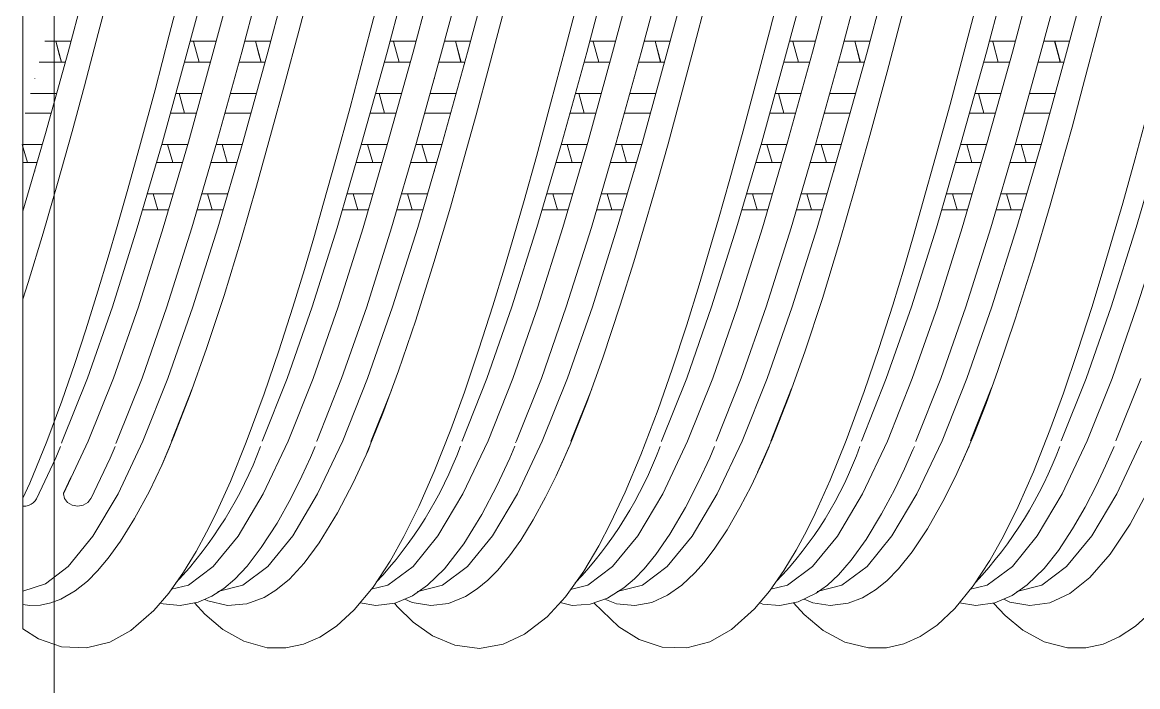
# Model space of a CAD drawing. Header units: millimetres. Extents: x 4229 to 8429, y -1187 to 1783.
# Drawn here: x 5904.65 to 5944.64, y -374.26 to -350.42 of the extents above; entities that cross this region are included whole.
import ezdxf

# ---------------------------------------------------------------- set-up
doc = ezdxf.new("R2010")
doc.units = ezdxf.units.MM

msp = doc.modelspace()

# ---------------------------------------------------------------- linework, layer by layer
at = {"lineweight": 5}
for p, q in [((5905.79, -265.52), (5905.79, -353.149)), ((5905.79, -353.149), (5905.79, -412.695))]:
    msp.add_line(p, q, dxfattribs=at)
at = {"linetype": 'Continuous', "lineweight": 5}
for p, q in [((5904.674, -344.746), (5904.674, -357.202)), ((5907.181, -348.156), (5906.29, -351.498)), ((5911.458, -348.156), (5910.566, -351.498)), ((5912.389, -348.156), (5911.497, -351.498)), ((5913.412, -348.156), (5912.521, -351.498)), ((5914.347, -348.151), (5913.455, -351.494)), ((5918.623, -348.151), (5917.732, -351.494)), ((5919.554, -348.151), (5918.663, -351.494)), ((5920.578, -348.151), (5919.686, -351.494)), ((5921.513, -348.146), (5920.61, -351.503)), ((5925.789, -348.146), (5924.886, -351.503)), ((5926.72, -348.146), (5925.817, -351.503)), ((5927.743, -348.146), (5926.84, -351.503)), ((5928.667, -348.156), (5927.775, -351.498)), ((5932.943, -348.156), (5932.052, -351.498)), ((5933.874, -348.156), (5932.983, -351.498)), ((5934.897, -348.156), (5934.006, -351.498)), ((5935.832, -348.151), (5934.941, -351.494)), ((5940.109, -348.151), (5939.218, -351.494)), ((5941.04, -348.151), (5940.149, -351.494)), ((5942.063, -348.151), (5941.172, -351.494)), ((5942.998, -348.146), (5942.095, -351.503)), ((5915.099, -348.669), (5914.563, -350.74)), ((5943.797, -348.479), (5943.254, -350.559)), ((5907.91, -348.758), (5907.374, -350.824)), ((5909.92, -350.884), (5910.424, -348.934)), ((5916.933, -351.475), (5917.448, -349.494)), ((5924.124, -351.342), (5924.646, -349.347)), ((5929.228, -349.405), (5928.703, -351.426)), ((5931.437, -350.765), (5931.843, -349.193)), ((5938.445, -351.373), (5938.959, -349.395)), ((5936.364, -349.529), (5935.661, -352.204)), ((5921.912, -350.012), (5921.388, -351.994)), ((5943.254, -350.559), (5942.741, -352.493)), ((5905.462, -351.1), (5906.387, -351.1)), ((5905.463, -351.1), (5906.391, -351.1)), ((5905.849, -351.1), (5905.976, -351.578)), ((5905.853, -351.1), (5906.058, -351.85)), ((5907.374, -350.824), (5906.883, -352.696)), ((5909.41, -352.843), (5909.92, -350.884)), ((5910.669, -351.1), (5911.599, -351.1)), ((5910.802, -351.159), (5910.786, -351.1)), ((5912.623, -351.1), (5913.548, -351.1)), ((5912.624, -351.1), (5913.552, -351.1)), ((5913.01, -351.1), (5913.137, -351.578)), ((5913.014, -351.1), (5913.219, -351.85)), ((5914.563, -350.74), (5914.054, -352.658)), ((5917.837, -351.1), (5918.767, -351.1)), ((5917.97, -351.159), (5917.955, -351.1)), ((5919.792, -351.1), (5920.72, -351.1)), ((5919.792, -351.1), (5920.716, -351.1)), ((5920.179, -351.1), (5920.306, -351.578)), ((5920.183, -351.1), (5920.387, -351.85)), ((5924.995, -351.1), (5925.925, -351.1)), ((5925.128, -351.159), (5925.112, -351.1)), ((5926.949, -351.1), (5927.874, -351.1)), ((5926.95, -351.1), (5927.878, -351.1)), ((5927.336, -351.1), (5927.463, -351.578)), ((5927.34, -351.1), (5927.545, -351.85)), ((5931.027, -352.342), (5931.437, -350.765)), ((5932.154, -351.1), (5933.084, -351.1)), ((5932.287, -351.159), (5932.272, -351.1)), ((5934.109, -351.1), (5935.033, -351.1)), ((5934.11, -351.1), (5935.038, -351.1)), ((5934.496, -351.1), (5934.623, -351.578)), ((5934.5, -351.1), (5934.705, -351.85)), ((5939.322, -351.1), (5940.252, -351.1)), ((5939.455, -351.159), (5939.44, -351.1)), ((5941.277, -351.1), (5942.205, -351.1)), ((5941.277, -351.1), (5942.201, -351.1)), ((5941.664, -351.1), (5941.791, -351.578)), ((5941.668, -351.1), (5941.872, -351.85)), ((5906.29, -351.498), (5905.488, -354.411)), ((5910.566, -351.498), (5909.675, -354.725)), ((5911.497, -351.498), (5910.606, -354.725)), ((5910.992, -351.85), (5910.802, -351.159)), ((5912.521, -351.498), (5911.629, -354.725)), ((5913.455, -351.494), (5912.552, -354.734)), ((5916.401, -353.473), (5916.933, -351.475)), ((5917.732, -351.494), (5916.829, -354.734)), ((5918.663, -351.494), (5917.76, -354.734)), ((5918.16, -351.85), (5917.97, -351.159)), ((5919.686, -351.494), (5918.783, -354.734)), ((5920.61, -351.503), (5919.718, -354.73)), ((5923.593, -353.345), (5924.124, -351.342)), ((5924.886, -351.503), (5923.995, -354.73)), ((5925.817, -351.503), (5924.926, -354.73)), ((5925.318, -351.85), (5925.128, -351.159)), ((5926.84, -351.503), (5925.949, -354.73)), ((5927.775, -351.498), (5926.884, -354.725)), ((5928.703, -351.426), (5928.23, -353.213)), ((5932.052, -351.498), (5931.161, -354.725)), ((5932.983, -351.498), (5932.092, -354.725)), ((5932.477, -351.85), (5932.287, -351.159)), ((5934.006, -351.498), (5933.115, -354.725)), ((5934.941, -351.494), (5934.038, -354.734)), ((5937.914, -353.368), (5938.445, -351.373)), ((5939.218, -351.494), (5938.315, -354.734)), ((5940.149, -351.494), (5939.246, -354.734)), ((5939.645, -351.85), (5939.455, -351.159)), ((5941.172, -351.494), (5940.269, -354.734)), ((5942.095, -351.503), (5941.204, -354.73)), ((5906.186, -351.85), (5905.259, -351.85)), ((5906.181, -351.85), (5905.26, -351.85)), ((5905.976, -351.578), (5906.051, -351.85)), ((5911.392, -351.85), (5910.465, -351.85)), ((5913.347, -351.85), (5912.42, -351.85)), ((5913.342, -351.85), (5912.421, -351.85)), ((5913.137, -351.578), (5913.212, -351.85)), ((5918.561, -351.85), (5917.634, -351.85)), ((5920.516, -351.85), (5919.588, -351.85)), ((5920.51, -351.85), (5919.59, -351.85)), ((5920.306, -351.578), (5920.38, -351.85)), ((5925.718, -351.85), (5924.791, -351.85)), ((5927.673, -351.85), (5926.746, -351.85)), ((5927.668, -351.85), (5926.747, -351.85)), ((5927.463, -351.578), (5927.538, -351.85)), ((5932.878, -351.85), (5931.951, -351.85)), ((5934.833, -351.85), (5933.905, -351.85)), ((5934.828, -351.85), (5933.907, -351.85)), ((5934.623, -351.578), (5934.697, -351.85)), ((5940.046, -351.85), (5939.119, -351.85)), ((5942.001, -351.85), (5941.073, -351.85)), ((5941.995, -351.85), (5941.075, -351.85)), ((5941.791, -351.578), (5941.865, -351.85)), ((5921.388, -351.994), (5920.921, -353.736)), ((5935.661, -352.204), (5935.041, -354.485)), ((5905.097, -352.44), (5905.097, -352.43)), ((5906.883, -352.696), (5906.437, -354.343)), ((5912.258, -352.44), (5912.258, -352.43)), ((5914.054, -352.658), (5913.591, -354.356)), ((5919.426, -352.44), (5919.426, -352.43)), ((5926.584, -352.44), (5926.584, -352.43)), ((5930.502, -354.311), (5931.027, -352.342)), ((5933.744, -352.44), (5933.744, -352.43)), ((5940.911, -352.44), (5940.911, -352.43)), ((5942.741, -352.493), (5942.287, -354.178)), ((5904.948, -352.975), (5905.879, -352.975)), ((5905.097, -352.975), (5905.872, -352.975)), ((5908.893, -354.764), (5909.41, -352.843)), ((5910.155, -352.975), (5911.082, -352.975)), ((5910.276, -352.975), (5910.468, -353.678)), ((5912.109, -352.975), (5913.04, -352.975)), ((5912.258, -352.975), (5913.033, -352.975)), ((5917.323, -352.975), (5918.25, -352.975)), ((5917.444, -352.975), (5917.636, -353.678)), ((5919.278, -352.975), (5920.208, -352.975)), ((5919.426, -352.975), (5920.201, -352.975)), ((5924.481, -352.975), (5925.408, -352.975)), ((5924.602, -352.975), (5924.794, -353.678)), ((5926.435, -352.975), (5927.366, -352.975)), ((5926.584, -352.975), (5927.359, -352.975)), ((5931.64, -352.975), (5932.568, -352.975)), ((5931.761, -352.975), (5931.953, -353.678)), ((5933.595, -352.975), (5934.525, -352.975)), ((5933.744, -352.975), (5934.518, -352.975)), ((5938.808, -352.975), (5939.735, -352.975)), ((5938.929, -352.975), (5939.121, -353.678)), ((5940.763, -352.975), (5941.693, -352.975)), ((5940.911, -352.975), (5941.686, -352.975)), ((5915.888, -355.349), (5916.401, -353.473)), ((5923.084, -355.237), (5923.593, -353.345)), ((5928.23, -353.213), (5927.803, -354.777)), ((5937.397, -355.264), (5937.914, -353.368)), ((5944.538, -355.356), (5945.04, -353.491)), ((5905.687, -353.678), (5904.753, -353.678)), ((5905.679, -353.678), (5905.097, -353.678)), ((5910.888, -353.678), (5909.96, -353.678)), ((5912.848, -353.678), (5911.914, -353.678)), ((5912.84, -353.678), (5912.258, -353.678)), ((5918.057, -353.678), (5917.128, -353.678)), ((5920.016, -353.678), (5919.082, -353.678)), ((5920.008, -353.678), (5919.426, -353.678)), ((5920.921, -353.736), (5920.511, -355.241)), ((5925.214, -353.678), (5924.286, -353.678)), ((5927.174, -353.678), (5926.24, -353.678)), ((5927.166, -353.678), (5926.584, -353.678)), ((5932.374, -353.678), (5931.445, -353.678)), ((5934.333, -353.678), (5933.399, -353.678)), ((5934.326, -353.678), (5933.744, -353.678)), ((5939.542, -353.678), (5938.613, -353.678)), ((5941.501, -353.678), (5940.567, -353.678)), ((5941.493, -353.678), (5940.911, -353.678)), ((5930.022, -356.05), (5930.502, -354.311)), ((5942.287, -354.178), (5941.891, -355.622)), ((5905.488, -354.411), (5904.674, -357.202)), ((5906.437, -354.343), (5905.915, -356.21)), ((5913.591, -354.356), (5913.048, -356.298)), ((5935.041, -354.485), (5934.506, -356.394)), ((5904.832, -355.447), (5904.651, -354.803)), ((5904.674, -354.803), (5905.366, -354.803)), ((5905.097, -354.803), (5905.359, -354.803)), ((5908.436, -356.405), (5908.893, -354.764)), ((5909.675, -354.725), (5908.772, -357.795)), ((5909.647, -354.803), (5910.571, -354.803)), ((5910.606, -354.725), (5909.703, -357.795)), ((5910.045, -355.447), (5909.86, -354.803)), ((5911.629, -354.725), (5910.726, -357.795)), ((5911.601, -354.803), (5912.527, -354.803)), ((5912.552, -354.734), (5911.661, -357.791)), ((5911.993, -355.447), (5911.812, -354.803)), ((5912.258, -354.803), (5912.52, -354.803)), ((5916.829, -354.734), (5915.938, -357.791)), ((5916.816, -354.803), (5917.739, -354.803)), ((5917.76, -354.734), (5916.869, -357.791)), ((5917.213, -355.447), (5917.028, -354.803)), ((5918.783, -354.734), (5917.892, -357.791)), ((5918.769, -354.803), (5919.695, -354.803)), ((5919.718, -354.73), (5918.827, -357.786)), ((5919.162, -355.447), (5918.981, -354.803)), ((5919.426, -354.803), (5919.688, -354.803)), ((5923.995, -354.73), (5923.103, -357.786)), ((5923.973, -354.803), (5924.897, -354.803)), ((5924.926, -354.73), (5924.034, -357.786)), ((5924.371, -355.447), (5924.186, -354.803)), ((5925.949, -354.73), (5925.058, -357.786)), ((5925.927, -354.803), (5926.853, -354.803)), ((5926.884, -354.725), (5925.981, -357.795)), ((5926.319, -355.447), (5926.138, -354.803)), ((5926.584, -354.803), (5926.846, -354.803)), ((5927.803, -354.777), (5927.423, -356.132)), ((5931.161, -354.725), (5930.258, -357.795)), ((5931.133, -354.803), (5932.056, -354.803)), ((5932.092, -354.725), (5931.189, -357.795)), ((5931.531, -355.447), (5931.345, -354.803)), ((5933.115, -354.725), (5932.212, -357.795)), ((5933.086, -354.803), (5934.012, -354.803)), ((5934.038, -354.734), (5933.147, -357.791)), ((5933.479, -355.447), (5933.298, -354.803)), ((5933.744, -354.803), (5934.005, -354.803)), ((5938.315, -354.734), (5937.423, -357.791)), ((5938.301, -354.803), (5939.224, -354.803)), ((5939.246, -354.734), (5938.354, -357.791)), ((5938.698, -355.447), (5938.513, -354.803)), ((5940.269, -354.734), (5939.377, -357.791)), ((5940.254, -354.803), (5941.18, -354.803)), ((5941.204, -354.73), (5940.312, -357.786)), ((5940.647, -355.447), (5940.466, -354.803)), ((5940.911, -354.803), (5941.173, -354.803)), ((5945.48, -354.73), (5944.589, -357.786)), ((5905.179, -355.447), (5904.674, -355.447)), ((5905.174, -355.447), (5905.097, -355.447)), ((5910.385, -355.447), (5909.468, -355.447)), ((5912.34, -355.447), (5911.422, -355.447)), ((5912.335, -355.447), (5912.258, -355.447)), ((5915.454, -356.904), (5915.888, -355.349)), ((5917.553, -355.447), (5916.637, -355.447)), ((5919.508, -355.447), (5918.59, -355.447)), ((5919.504, -355.447), (5919.426, -355.447)), ((5920.511, -355.241), (5919.999, -357.056)), ((5922.647, -356.816), (5923.084, -355.237)), ((5924.711, -355.447), (5923.795, -355.447)), ((5926.666, -355.447), (5925.748, -355.447)), ((5926.661, -355.447), (5926.584, -355.447)), ((5931.87, -355.447), (5930.954, -355.447)), ((5933.825, -355.447), (5932.907, -355.447)), ((5933.821, -355.447), (5933.744, -355.447)), ((5936.956, -356.843), (5937.397, -355.264)), ((5939.038, -355.447), (5938.122, -355.447)), ((5940.993, -355.447), (5940.075, -355.447)), ((5940.989, -355.447), (5940.911, -355.447)), ((5944.105, -356.911), (5944.538, -355.356)), ((5905.097, -355.749), (5905.097, -355.757)), ((5912.258, -355.749), (5912.258, -355.757)), ((5919.426, -355.749), (5919.426, -355.757)), ((5926.584, -355.749), (5926.584, -355.757)), ((5933.744, -355.749), (5933.744, -355.757)), ((5940.911, -355.749), (5940.911, -355.757)), ((5941.891, -355.622), (5941.508, -356.976)), ((5905.915, -356.21), (5905.398, -357.986)), ((5913.048, -356.298), (5912.496, -358.213)), ((5927.423, -356.132), (5927.021, -357.522)), ((5929.615, -357.478), (5930.022, -356.05)), ((5908.053, -357.745), (5908.436, -356.405)), ((5909.135, -356.572), (5910.06, -356.572)), ((5909.343, -356.572), (5909.514, -357.147)), ((5911.09, -356.572), (5912.012, -356.572)), ((5911.291, -356.572), (5911.409, -356.986)), ((5916.303, -356.572), (5917.228, -356.572)), ((5916.512, -356.572), (5916.683, -357.147)), ((5918.258, -356.572), (5919.181, -356.572)), ((5918.459, -356.572), (5918.577, -356.986)), ((5923.461, -356.572), (5924.386, -356.572)), ((5923.669, -356.572), (5923.84, -357.147)), ((5925.416, -356.572), (5926.338, -356.572)), ((5925.617, -356.572), (5925.735, -356.986)), ((5930.621, -356.572), (5931.545, -356.572)), ((5930.829, -356.572), (5931, -357.147)), ((5932.575, -356.572), (5933.498, -356.572)), ((5932.776, -356.572), (5932.894, -356.986)), ((5934.506, -356.394), (5933.954, -358.305)), ((5937.788, -356.572), (5938.713, -356.572)), ((5937.997, -356.572), (5938.168, -357.147)), ((5939.743, -356.572), (5940.666, -356.572)), ((5939.944, -356.572), (5940.062, -356.986)), ((5911.409, -356.986), (5911.457, -357.147)), ((5915.098, -358.15), (5915.454, -356.904)), ((5918.577, -356.986), (5918.626, -357.147)), ((5919.999, -357.056), (5919.41, -359.037)), ((5922.28, -358.093), (5922.647, -356.816)), ((5925.735, -356.986), (5925.783, -357.147)), ((5932.894, -356.986), (5932.943, -357.147)), ((5936.595, -358.112), (5936.956, -356.843)), ((5940.062, -356.986), (5940.111, -357.147)), ((5941.508, -356.976), (5940.917, -358.967)), ((5943.743, -358.17), (5944.105, -356.911)), ((5904.674, -357.202), (5904.674, -360.513)), ((5909.894, -357.147), (5908.965, -357.147)), ((5911.844, -357.147), (5910.919, -357.147)), ((5917.062, -357.147), (5916.133, -357.147)), ((5919.013, -357.147), (5918.087, -357.147)), ((5924.22, -357.147), (5923.291, -357.147)), ((5926.17, -357.147), (5925.245, -357.147)), ((5929.281, -358.622), (5929.615, -357.478)), ((5931.38, -357.147), (5930.45, -357.147)), ((5933.33, -357.147), (5932.404, -357.147)), ((5938.547, -357.147), (5937.618, -357.147)), ((5940.498, -357.147), (5939.572, -357.147)), ((5907.729, -358.849), (5908.053, -357.745)), ((5908.772, -357.795), (5907.881, -360.628)), ((5909.703, -357.795), (5908.812, -360.628)), ((5910.726, -357.795), (5909.835, -360.628)), ((5911.661, -357.791), (5910.77, -360.624)), ((5915.938, -357.791), (5915.046, -360.624)), ((5916.869, -357.791), (5915.977, -360.624)), ((5917.892, -357.791), (5917.001, -360.624)), ((5918.827, -357.786), (5917.924, -360.632)), ((5923.103, -357.786), (5922.201, -360.632)), ((5924.034, -357.786), (5923.132, -360.632)), ((5925.058, -357.786), (5924.155, -360.632)), ((5925.981, -357.795), (5925.09, -360.628)), ((5927.021, -357.522), (5926.574, -359.015)), ((5930.258, -357.795), (5929.366, -360.628)), ((5931.189, -357.795), (5930.297, -360.628)), ((5932.212, -357.795), (5931.32, -360.628)), ((5933.147, -357.791), (5932.255, -360.624)), ((5937.423, -357.791), (5936.532, -360.624)), ((5938.354, -357.791), (5937.463, -360.624)), ((5939.377, -357.791), (5938.486, -360.624)), ((5940.312, -357.786), (5939.409, -360.632)), ((5944.589, -357.786), (5943.686, -360.632)), ((5945.52, -357.786), (5944.617, -360.632)), ((5905.398, -357.986), (5904.861, -359.759)), ((5912.496, -358.213), (5911.885, -360.218)), ((5914.766, -359.285), (5915.098, -358.15)), ((5921.942, -359.233), (5922.28, -358.093)), ((5933.954, -358.305), (5933.336, -360.328)), ((5936.267, -359.234), (5936.595, -358.112)), ((5943.407, -359.301), (5943.743, -358.17)), ((5928.916, -359.843), (5929.281, -358.622)), ((5907.361, -360.071), (5907.729, -358.849)), ((5919.41, -359.037), (5918.756, -361.107)), ((5926.574, -359.015), (5926.091, -360.575)), ((5940.917, -358.967), (5940.253, -361.072)), ((5914.351, -360.646), (5914.766, -359.285)), ((5921.525, -360.593), (5921.942, -359.233)), ((5935.859, -360.575), (5936.267, -359.234)), ((5942.993, -360.649), (5943.407, -359.301)), ((5904.861, -359.759), (5904.673, -360.358)), ((5928.473, -361.275), (5928.916, -359.843)), ((5906.933, -361.45), (5907.361, -360.071)), ((5911.885, -360.218), (5911.257, -362.129)), ((5904.674, -360.356), (5904.674, -367.503)), ((5907.881, -360.628), (5906.989, -363.19)), ((5908.812, -360.628), (5907.92, -363.19)), ((5909.835, -360.628), (5908.943, -363.19)), ((5910.77, -360.624), (5909.867, -363.197)), ((5913.849, -362.207), (5914.351, -360.646)), ((5915.046, -360.624), (5914.143, -363.197)), ((5915.977, -360.624), (5915.074, -363.197)), ((5917.001, -360.624), (5916.098, -363.197)), ((5917.924, -360.632), (5917.032, -363.194)), ((5921.025, -362.15), (5921.525, -360.593)), ((5922.201, -360.632), (5921.309, -363.194)), ((5923.132, -360.632), (5922.24, -363.194)), ((5924.155, -360.632), (5923.263, -363.194)), ((5925.09, -360.628), (5924.198, -363.19)), ((5926.091, -360.575), (5925.469, -362.464)), ((5929.366, -360.628), (5928.475, -363.19)), ((5930.297, -360.628), (5929.406, -363.19)), ((5931.32, -360.628), (5930.429, -363.19)), ((5932.255, -360.624), (5931.352, -363.197)), ((5933.336, -360.328), (5932.703, -362.242)), ((5935.364, -362.118), (5935.859, -360.575)), ((5936.532, -360.624), (5935.629, -363.197)), ((5937.463, -360.624), (5936.56, -363.197)), ((5938.486, -360.624), (5937.583, -363.197)), ((5939.409, -360.632), (5938.518, -363.194)), ((5942.497, -362.191), (5942.993, -360.649)), ((5943.686, -360.632), (5942.795, -363.194)), ((5944.617, -360.632), (5943.726, -363.194)), ((5918.756, -361.107), (5918.142, -362.92)), ((5940.253, -361.072), (5939.628, -362.918)), ((5906.538, -362.663), (5906.933, -361.45)), ((5927.957, -362.859), (5928.473, -361.275)), ((5911.257, -362.129), (5910.671, -363.773)), ((5913.322, -363.747), (5913.849, -362.207)), ((5920.502, -363.696), (5921.025, -362.15)), ((5932.703, -362.242), (5932.118, -363.877)), ((5934.834, -363.671), (5935.364, -362.118)), ((5941.978, -363.724), (5942.497, -362.191)), ((5906.071, -364.011), (5906.538, -362.663)), ((5925.469, -362.464), (5924.894, -364.057)), ((5918.142, -362.92), (5917.581, -364.456)), ((5927.449, -364.309), (5927.957, -362.859)), ((5939.628, -362.918), (5939.204, -364.093)), ((5906.989, -363.19), (5906.086, -365.447)), ((5907.92, -363.19), (5907.017, -365.447)), ((5908.943, -363.19), (5908.041, -365.447)), ((5909.867, -363.197), (5908.975, -365.444)), ((5914.143, -363.197), (5913.252, -365.444)), ((5915.074, -363.197), (5914.183, -365.444)), ((5916.098, -363.197), (5915.206, -365.444)), ((5917.032, -363.194), (5916.141, -365.441)), ((5921.309, -363.194), (5920.418, -365.441)), ((5922.24, -363.194), (5921.349, -365.441)), ((5923.263, -363.194), (5922.372, -365.441)), ((5924.198, -363.19), (5923.295, -365.447)), ((5928.475, -363.19), (5927.572, -365.447)), ((5929.406, -363.19), (5928.503, -365.447)), ((5930.429, -363.19), (5929.526, -365.447)), ((5931.352, -363.197), (5930.461, -365.444)), ((5935.629, -363.197), (5934.738, -365.444)), ((5936.56, -363.197), (5935.669, -365.444)), ((5937.583, -363.197), (5936.692, -365.444)), ((5938.518, -363.194), (5937.627, -365.441)), ((5942.795, -363.194), (5941.903, -365.441)), ((5943.726, -363.194), (5942.834, -365.441)), ((5944.749, -363.194), (5943.857, -365.441)), ((5910.757, -363.532), (5909.999, -365.444)), ((5910.671, -363.773), (5910.087, -365.28)), ((5912.681, -365.48), (5913.322, -363.747)), ((5917.885, -363.624), (5917.164, -365.441)), ((5920.019, -365.035), (5920.502, -363.696)), ((5925.069, -363.572), (5924.318, -365.447)), ((5932.232, -363.558), (5931.484, -365.444)), ((5932.118, -363.877), (5931.534, -365.374)), ((5934.189, -365.422), (5934.834, -363.671)), ((5939.404, -363.539), (5938.65, -365.441)), ((5941.498, -365.053), (5941.978, -363.724)), ((5905.529, -365.462), (5906.071, -364.011)), ((5924.894, -364.057), (5924.293, -365.563)), ((5926.825, -365.941), (5927.449, -364.309)), ((5939.204, -364.093), (5938.763, -365.223)), ((5917.581, -364.456), (5916.989, -365.905)), ((5919.423, -366.539), (5920.019, -365.035)), ((5940.905, -366.546), (5941.498, -365.053)), ((5904.915, -366.96), (5905.529, -365.462)), ((5906.086, -365.447), (5906.051, -365.523)), ((5907.017, -365.447), (5906.126, -367.34)), ((5908.041, -365.447), (5908.003, -365.526)), ((5908.975, -365.444), (5908.084, -367.338)), ((5910.087, -365.28), (5909.649, -366.31)), ((5912.112, -366.89), (5912.681, -365.48)), ((5914.183, -365.444), (5913.292, -367.338)), ((5915.206, -365.444), (5915.202, -365.453)), ((5916.141, -365.441), (5915.238, -367.342)), ((5917.164, -365.441), (5917.142, -365.489)), ((5920.418, -365.441), (5920.412, -365.453)), ((5921.349, -365.441), (5920.446, -367.342)), ((5922.372, -365.441), (5922.34, -365.507)), ((5923.295, -365.447), (5922.404, -367.34)), ((5927.572, -365.447), (5927.566, -365.459)), ((5928.503, -365.447), (5927.612, -367.34)), ((5930.461, -365.444), (5929.57, -367.338)), ((5931.534, -365.374), (5931.016, -366.559)), ((5933.616, -366.845), (5934.189, -365.422)), ((5934.738, -365.444), (5934.735, -365.449)), ((5935.669, -365.444), (5934.777, -367.338)), ((5936.692, -365.444), (5936.684, -365.461)), ((5937.627, -365.441), (5936.724, -367.342)), ((5938.763, -365.223), (5938.359, -366.164)), ((5942.834, -365.441), (5941.931, -367.342)), ((5944.781, -365.447), (5943.889, -367.34)), ((5905.857, -366.04), (5906.026, -365.638)), ((5907.801, -366.062), (5907.979, -365.641)), ((5909.662, -366.283), (5909.943, -365.635)), ((5914.979, -366.036), (5915.151, -365.634)), ((5916.52, -366.921), (5917.048, -365.777)), ((5917.048, -365.777), (5917.108, -365.628)), ((5922.129, -366.063), (5922.316, -365.625)), ((5924.293, -365.563), (5923.922, -366.404)), ((5924.106, -366), (5924.263, -365.638)), ((5929.296, -366.04), (5929.47, -365.638)), ((5931.19, -366.188), (5931.429, -365.636)), ((5936.284, -366.439), (5936.585, -365.761)), ((5936.585, -365.761), (5936.637, -365.635)), ((5938.46, -365.944), (5938.594, -365.632)), ((5943.49, -366.338), (5943.802, -365.634)), ((5905.155, -367.512), (5905.857, -366.04)), ((5907.109, -367.512), (5907.801, -366.062)), ((5909.207, -367.238), (5909.662, -366.283)), ((5914.673, -366.707), (5914.979, -366.036)), ((5921.666, -367.048), (5922.129, -366.063)), ((5923.789, -366.695), (5924.106, -366)), ((5926.262, -367.276), (5926.825, -365.941)), ((5928.907, -366.883), (5929.296, -366.04)), ((5930.782, -367.057), (5931.19, -366.188)), ((5938.105, -366.717), (5938.46, -365.944)), ((5914.28, -367.5), (5914.673, -366.707)), ((5918.869, -367.789), (5919.423, -366.539)), ((5923.412, -367.462), (5923.789, -366.695)), ((5935.922, -367.193), (5936.284, -366.439)), ((5937.652, -367.618), (5938.105, -366.717)), ((5940.355, -367.789), (5940.905, -366.546)), ((5943.151, -367.049), (5943.49, -366.338)), ((5904.667, -367.497), (5904.915, -366.96)), ((5906.404, -366.729), (5906.127, -367.318)), ((5911.577, -368.074), (5912.112, -366.89)), ((5915.948, -368.021), (5916.52, -366.921)), ((5921.124, -368.079), (5921.666, -367.048)), ((5928.427, -367.831), (5928.907, -366.883)), ((5930.382, -367.83), (5930.782, -367.057)), ((5933.079, -368.038), (5933.616, -366.845)), ((5942.758, -367.81), (5943.151, -367.049)), ((5904.674, -367.783), (5904.674, -367.481)), ((5905.107, -367.589), (5905.155, -367.511)), ((5905.155, -367.511), (5905.156, -367.51)), ((5906.126, -367.34), (5906.165, -367.51)), ((5906.165, -367.51), (5906.276, -367.653)), ((5906.999, -367.653), (5907.11, -367.51)), ((5907.11, -367.51), (5907.112, -367.506)), ((5908.084, -367.338), (5907.181, -368.851)), ((5908.673, -368.227), (5909.207, -367.238)), ((5913.292, -367.338), (5912.389, -368.851)), ((5913.788, -368.387), (5914.28, -367.5)), ((5915.238, -367.342), (5914.347, -368.849)), ((5920.446, -367.342), (5919.554, -368.849)), ((5922.404, -367.34), (5921.513, -368.848)), ((5922.973, -368.273), (5923.412, -367.462)), ((5925.742, -368.392), (5926.262, -367.276)), ((5927.612, -367.34), (5926.72, -368.848)), ((5929.57, -367.338), (5928.667, -368.851)), ((5934.777, -367.338), (5933.874, -368.851)), ((5935.462, -368.06), (5935.922, -367.193)), ((5936.724, -367.342), (5935.832, -368.849)), ((5941.931, -367.342), (5941.04, -368.849)), ((5943.889, -367.34), (5942.998, -368.848)), ((5944.372, -368.422), (5945.069, -367.121)), ((5904.674, -367.783), (5904.775, -367.776)), ((5904.674, -367.783), (5904.674, -370.827)), ((5904.775, -367.776), (5904.873, -367.752)), ((5904.873, -367.752), (5904.963, -367.711)), ((5904.963, -367.711), (5905.042, -367.656)), ((5905.042, -367.656), (5905.107, -367.589)), ((5906.276, -367.653), (5906.442, -367.749)), ((5906.442, -367.749), (5906.638, -367.783)), ((5906.638, -367.783), (5906.833, -367.749)), ((5906.833, -367.749), (5906.999, -367.653)), ((5918.333, -368.869), (5918.869, -367.789)), ((5927.871, -368.785), (5928.427, -367.831)), ((5929.92, -368.627), (5930.382, -367.83)), ((5937.105, -368.587), (5937.652, -367.618)), ((5939.825, -368.857), (5940.355, -367.789)), ((5942.307, -368.596), (5942.758, -367.81)), ((5908.171, -369.036), (5908.673, -368.227)), ((5911.26, -368.709), (5911.577, -368.074)), ((5915.298, -369.091), (5915.948, -368.021)), ((5920.482, -369.126), (5921.124, -368.079)), ((5922.524, -369), (5922.973, -368.273)), ((5932.765, -368.671), (5933.079, -368.038)), ((5934.907, -368.972), (5935.462, -368.06)), ((5910.882, -369.403), (5911.26, -368.709)), ((5913.22, -369.266), (5913.788, -368.387)), ((5925.318, -369.208), (5925.742, -368.392)), ((5929.48, -369.291), (5929.92, -368.627)), ((5932.396, -369.353), (5932.765, -368.671)), ((5936.554, -369.42), (5937.105, -368.587)), ((5941.798, -369.37), (5942.307, -368.596)), ((5943.653, -369.504), (5944.372, -368.422)), ((5907.181, -368.851), (5906.29, -369.946)), ((5907.728, -369.649), (5908.171, -369.036)), ((5912.389, -368.851), (5911.497, -369.946)), ((5914.347, -368.849), (5913.455, -369.945)), ((5914.754, -369.826), (5915.298, -369.091)), ((5917.836, -369.755), (5918.333, -368.869)), ((5919.554, -368.849), (5918.663, -369.945)), ((5921.513, -368.848), (5920.61, -369.948)), ((5922.124, -369.561), (5922.524, -369)), ((5926.72, -368.848), (5925.817, -369.948)), ((5927.371, -369.51), (5927.871, -368.785)), ((5928.667, -368.851), (5927.775, -369.946)), ((5933.874, -368.851), (5932.983, -369.946)), ((5934.372, -369.711), (5934.907, -368.972)), ((5935.832, -368.849), (5934.941, -369.945)), ((5939.34, -369.724), (5939.825, -368.857)), ((5941.04, -368.849), (5940.149, -369.945)), ((5942.998, -368.848), (5942.095, -369.948)), ((5910.43, -370.146), (5910.882, -369.403)), ((5912.708, -369.929), (5913.22, -369.266)), ((5919.791, -370.025), (5920.482, -369.126)), ((5924.779, -370.115), (5925.318, -369.208)), ((5926.951, -370.022), (5927.371, -369.51)), ((5929.095, -369.797), (5929.48, -369.291)), ((5931.955, -370.086), (5932.396, -369.353)), ((5936.067, -370.027), (5936.554, -369.42)), ((5941.288, -370.012), (5941.798, -369.37)), ((5942.922, -370.342), (5943.653, -369.504)), ((5907.346, -370.103), (5907.728, -369.649)), ((5914.226, -370.394), (5914.754, -369.826)), ((5917.226, -370.687), (5917.836, -369.755)), ((5921.698, -370.073), (5922.124, -369.561)), ((5928.766, -370.174), (5929.095, -369.797)), ((5933.911, -370.24), (5934.372, -369.711)), ((5938.747, -370.638), (5939.34, -369.724)), ((5906.29, -369.946), (5905.488, -370.565)), ((5906.983, -370.469), (5907.346, -370.103)), ((5909.902, -370.896), (5910.43, -370.146)), ((5911.497, -369.946), (5910.606, -370.612)), ((5912.268, -370.397), (5912.708, -369.929)), ((5913.455, -369.945), (5912.552, -370.613)), ((5918.663, -369.945), (5917.76, -370.613)), ((5919.179, -370.619), (5919.791, -370.025)), ((5920.61, -369.948), (5919.718, -370.612)), ((5921.341, -370.434), (5921.698, -370.073)), ((5924.121, -371.032), (5924.779, -370.115)), ((5925.817, -369.948), (5924.926, -370.612)), ((5926.6, -370.385), (5926.951, -370.022)), ((5927.775, -369.946), (5926.884, -370.612)), ((5928.297, -370.619), (5928.766, -370.174)), ((5931.438, -370.83), (5931.955, -370.086)), ((5932.983, -369.946), (5932.092, -370.612)), ((5933.518, -370.608), (5933.911, -370.24)), ((5934.941, -369.945), (5934.038, -370.613)), ((5935.646, -370.455), (5936.067, -370.027)), ((5940.149, -369.945), (5939.246, -370.613)), ((5940.681, -370.605), (5941.288, -370.012)), ((5942.095, -369.948), (5941.204, -370.612)), ((5905.488, -370.565), (5904.674, -370.827)), ((5906.55, -370.818), (5906.983, -370.469)), ((5910.606, -370.612), (5909.995, -370.763)), ((5912.552, -370.613), (5911.661, -370.835)), ((5911.882, -370.728), (5912.268, -370.397)), ((5913.747, -370.791), (5914.226, -370.394)), ((5916.554, -371.502), (5917.226, -370.687)), ((5917.76, -370.613), (5917.165, -370.762)), ((5918.637, -370.994), (5919.179, -370.619)), ((5919.718, -370.612), (5918.827, -370.835)), ((5920.96, -370.751), (5921.341, -370.434)), ((5924.926, -370.612), (5924.312, -370.766)), ((5925.638, -371.08), (5926.222, -370.71)), ((5926.884, -370.612), (5925.982, -370.835)), ((5926.222, -370.71), (5926.6, -370.385)), ((5927.787, -370.977), (5928.297, -370.619)), ((5932.092, -370.612), (5931.485, -370.762)), ((5933.111, -370.906), (5933.518, -370.608)), ((5934.038, -370.613), (5933.147, -370.835)), ((5935.24, -370.786), (5935.646, -370.455)), ((5938.083, -371.455), (5938.747, -370.638)), ((5939.246, -370.613), (5938.646, -370.763)), ((5940.142, -370.982), (5940.681, -370.605)), ((5941.204, -370.612), (5940.312, -370.835)), ((5942.205, -370.917), (5942.922, -370.342)), ((5904.674, -370.827), (5904.674, -371.322)), ((5905.672, -371.251), (5906.037, -371.114)), ((5906.037, -371.114), (5906.55, -370.818)), ((5909.372, -371.521), (5909.902, -370.896)), ((5910.961, -371.225), (5911.452, -371.009)), ((5911.452, -371.009), (5911.882, -370.728)), ((5912.705, -371.284), (5913.318, -371.054)), ((5913.318, -371.054), (5913.747, -370.791)), ((5918.017, -371.256), (5918.637, -370.994)), ((5918.361, -371.11), (5918.635, -371.239)), ((5918.827, -370.835), (5918.826, -370.835)), ((5919.934, -371.268), (5920.54, -371.023)), ((5920.54, -371.023), (5920.96, -370.751)), ((5923.465, -371.748), (5924.121, -371.032)), ((5925.008, -371.3), (5925.638, -371.08)), ((5925.536, -371.116), (5925.955, -371.283)), ((5927.222, -371.231), (5927.787, -370.977)), ((5930.907, -371.467), (5931.438, -370.83)), ((5932.472, -371.217), (5933.111, -370.906)), ((5932.681, -371.115), (5932.999, -371.25)), ((5934.265, -371.265), (5934.772, -371.07)), ((5934.772, -371.07), (5935.24, -370.786)), ((5939.524, -371.25), (5940.142, -370.982)), ((5939.843, -371.112), (5940.058, -371.219)), ((5940.312, -370.835), (5940.311, -370.835)), ((5941.495, -371.247), (5942.205, -370.917)), ((5904.674, -371.31), (5904.923, -371.345)), ((5904.674, -371.31), (5904.674, -372.196)), ((5904.923, -371.345), (5905.3, -371.328)), ((5905.3, -371.328), (5905.672, -371.251)), ((5909.595, -371.258), (5909.702, -371.289)), ((5909.702, -371.289), (5910.309, -371.345)), ((5910.309, -371.345), (5910.961, -371.225)), ((5910.821, -371.251), (5911.197, -371.658)), ((5911.193, -371.123), (5911.303, -371.178)), ((5911.303, -371.178), (5912.004, -371.341)), ((5912.004, -371.341), (5912.705, -371.284)), ((5915.918, -372.084), (5916.554, -371.502)), ((5916.764, -371.248), (5917.332, -371.346)), ((5917.332, -371.346), (5918.017, -371.256)), ((5917.999, -371.259), (5918.092, -371.374)), ((5918.092, -371.374), (5918.667, -371.943)), ((5918.635, -371.239), (5919.301, -371.347)), ((5919.301, -371.347), (5919.934, -371.268)), ((5923.93, -371.241), (5924.365, -371.34)), ((5924.365, -371.34), (5925.008, -371.3)), ((5925.147, -371.251), (5925.147, -371.253)), ((5925.147, -371.253), (5926.037, -372.107)), ((5925.955, -371.283), (5926.609, -371.344)), ((5926.609, -371.344), (5927.222, -371.231)), ((5930.078, -372.209), (5930.907, -371.467)), ((5931.086, -371.252), (5931.197, -371.291)), ((5931.197, -371.291), (5931.816, -371.344)), ((5931.816, -371.344), (5932.472, -371.217)), ((5932.307, -371.249), (5932.687, -371.662)), ((5932.999, -371.25), (5933.613, -371.346)), ((5933.613, -371.346), (5934.265, -371.265)), ((5937.449, -372.048), (5938.083, -371.455)), ((5938.25, -371.25), (5938.841, -371.347)), ((5938.841, -371.347), (5939.524, -371.25)), ((5939.476, -371.257), (5939.477, -371.259)), ((5939.477, -371.259), (5939.886, -371.698)), ((5940.058, -371.219), (5940.778, -371.347)), ((5940.778, -371.347), (5941.495, -371.247)), ((5944.567, -372.081), (5945.192, -371.507)), ((5908.548, -372.24), (5909.372, -371.521)), ((5911.197, -371.658), (5911.836, -372.2)), ((5922.657, -372.377), (5923.465, -371.748)), ((5932.687, -371.662), (5933.37, -372.234)), ((5939.886, -371.698), (5940.522, -372.23)), ((5904.673, -372.181), (5905.237, -372.542)), ((5907.784, -372.656), (5908.548, -372.24)), ((5911.836, -372.2), (5912.59, -372.628)), ((5915.321, -372.477), (5915.918, -372.084)), ((5918.667, -371.943), (5919.354, -372.433)), ((5926.037, -372.107), (5926.765, -372.563)), ((5929.303, -372.642), (5930.078, -372.209)), ((5933.37, -372.234), (5934.145, -372.656)), ((5936.848, -372.455), (5937.449, -372.048)), ((5940.522, -372.23), (5941.286, -372.65)), ((5943.979, -372.472), (5944.567, -372.081)), ((5905.237, -372.542), (5906.058, -372.825)), ((5906.949, -372.865), (5907.784, -372.656)), ((5912.59, -372.628), (5913.435, -372.859)), ((5914.736, -372.73), (5915.321, -372.477)), ((5919.354, -372.433), (5920.161, -372.772)), ((5921.893, -372.734), (5922.657, -372.377)), ((5926.765, -372.563), (5927.594, -372.835)), ((5928.475, -372.86), (5929.303, -372.642)), ((5934.145, -372.656), (5934.988, -372.866)), ((5935.639, -372.86), (5936.263, -372.716)), ((5936.263, -372.716), (5936.848, -372.455)), ((5941.286, -372.65), (5942.13, -372.864)), ((5943.404, -372.725), (5943.979, -372.472)), ((5906.058, -372.825), (5906.949, -372.865)), ((5913.435, -372.859), (5914.101, -372.866)), ((5914.101, -372.866), (5914.736, -372.73)), ((5920.161, -372.772), (5921.039, -372.881)), ((5921.039, -372.881), (5921.893, -372.734)), ((5927.594, -372.835), (5928.475, -372.86)), ((5934.988, -372.866), (5935.639, -372.86)), ((5942.13, -372.864), (5942.783, -372.863)), ((5942.783, -372.863), (5943.404, -372.725))]:
    msp.add_line(p, q, dxfattribs=at)
for centre, radius, start, end in [((5899.41, -360.466), 14.725, 316.8915, 339.4365), ((5906.686, -360.542), 14.592, 316.902, 339.5905), ((5913.946, -360.612), 14.47, 316.703, 339.6856), ((5921.93, -361.098), 13.535, 316.0035, 340.417), ((5928.12, -360.514), 14.652, 316.9362, 339.5416)]:
    msp.add_arc(centre, radius, start, end, dxfattribs=at)

doc.saveas('drawing.dxf')
